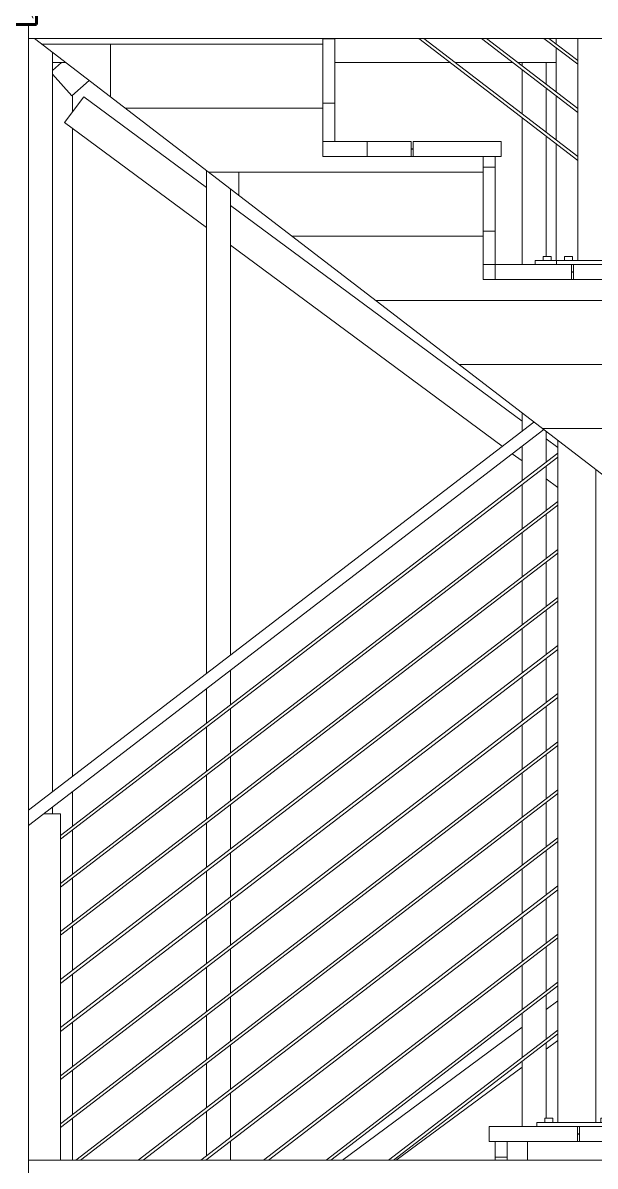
# Model space of a CAD drawing. Header units: inches. Extents: x -9046 to -7171, y -279 to 479.
# Drawn here: x -8623.5 to -8587.8, y 62.7 to 134.1 of the extents above; entities that cross this region are included whole.
import ezdxf

# ---------------------------------------------------------------- set-up
doc = ezdxf.new("R2010")
doc.units = ezdxf.units.IN
doc.header["$MEASUREMENT"] = 0
for name, color, linetype, lineweight in [('A-FLOR-1', 192, 'Continuous', 60), ('A-FLOR-HRAL', 11, 'Continuous', 9), ('A-FLOR-PATT-1', 8, 'Continuous', 9), ('A-GLAZ-CWMG', 51, 'Continuous', 9), ('S-BEAM', 12, 'Continuous', 9), ('S-COLS', 52, 'Continuous', 9), ('S-STRS', 31, 'Continuous', 9)]:
    doc.layers.add(name, color=color, linetype=linetype, lineweight=lineweight)
pattern_1 = [(0, (-8554.007, 89.083), (0, 4), []), (90, (-8554.007, 89.083), (-8, 8), [4, -28]), (90, (-8538.007, 93.083), (-8, 8), [4, -28])]

# ---------------------------------------------------------------- blocks, each defined once
blk = doc.blocks.new('Rectangular Mullion - Profile_Polycarbonate_right-2452945-BUILDING SECTION - EAST_WEST - LOOKING SOUTH')
at = {"layer": 'A-GLAZ-CWMG'}
for p, q in [((-8620.382, 128.536), (-8620.382, 129.556)), ((-8620.382, 87.066), (-8620.382, 127.513)), ((-8620.382, 83.964), (-8620.382, 86.121)), ((-8620.382, 80.964), (-8620.382, 83.736)), ((-8620.382, 77.964), (-8620.382, 80.736)), ((-8620.382, 74.964), (-8620.382, 77.736)), ((-8620.382, 71.964), (-8620.382, 74.736)), ((-8620.382, 68.964), (-8620.382, 71.736)), ((-8620.382, 65.964), (-8620.382, 68.736)), ((-8620.382, 63.125), (-8620.382, 65.736))]:
    blk.add_line(p, q, dxfattribs=at)
blk = doc.blocks.new('Railing - 2_ x 1_2_ 2-2115952-BUILDING SECTION - EAST_WEST - LOOKING SOUTH')
at = {"layer": 'A-FLOR-HRAL'}
for p, q in [((-8588.861, 163.084), (-8588.861, 148.25)), ((-8588.861, 163.084), (-8587.801, 163.084)), ((-8586.57, 163.084), (-8586.486, 163.084)), ((-8586.486, 163.019), (-8586.486, 163.084)), ((-8586.486, 148.25), (-8586.486, 162.074)), ((-8588.861, 133.125), (-8588.861, 119.267)), ((-8586.486, 119.267), (-8586.486, 133.125)), ((-8585.174, 119.267), (-8590.174, 119.267)), ((-8590.174, 119.267), (-8590.174, 119.017)), ((-8589.674, 119.267), (-8589.674, 119.517)), ((-8589.424, 119.517), (-8589.674, 119.517)), ((-8589.174, 119.517), (-8589.424, 119.517)), ((-8589.174, 119.517), (-8589.174, 119.267)), ((-8586.174, 119.267), (-8586.174, 119.517)), ((-8585.924, 119.517), (-8586.174, 119.517)), ((-8585.674, 119.517), (-8585.924, 119.517)), ((-8585.674, 119.517), (-8585.674, 119.267)), ((-8585.174, 119.017), (-8585.174, 119.267)), ((-8589.257, 119.017), (-8589.132, 119.017))]:
    blk.add_line(p, q, dxfattribs=at)
blk = doc.blocks.new('Railing - Railing-1347424-BUILDING SECTION - EAST_WEST - LOOKING SOUTH')
at = {"layer": 'A-FLOR-HRAL'}
for p, q in [((-8598.772, 133.125), (-8588.861, 125.51)), ((-8588.861, 125.746), (-8598.465, 133.125)), ((-8594.868, 133.125), (-8588.861, 128.51)), ((-8588.861, 128.746), (-8594.56, 133.125)), ((-8590.963, 133.125), (-8588.861, 131.51)), ((-8588.861, 131.746), (-8590.655, 133.125))]:
    blk.add_line(p, q, dxfattribs=at)
blk.add_blockref('Railing - 2_ x 1_2_ 2-2115952-BUILDING SECTION - EAST_WEST - LOOKING SOUTH', (0, 0))
blk = doc.blocks.new('Railing - 2_ x 1_2_ 2-2115963-BUILDING SECTION - EAST_WEST - LOOKING SOUTH')
at = {"layer": 'A-FLOR-HRAL'}
for p, q in [((-8590.101, 65.483), (-8590.101, 108.035)), ((-8587.726, 65.483), (-8587.726, 106.21)), ((-8590.913, 65.483), (-8590.913, 65.733)), ((-8590.663, 65.733), (-8590.913, 65.733)), ((-8590.413, 65.733), (-8590.663, 65.733)), ((-8590.413, 65.733), (-8590.413, 65.483)), ((-8587.413, 65.483), (-8587.413, 65.733)), ((-8587.163, 65.733), (-8587.413, 65.733)), ((-8586.913, 65.733), (-8587.163, 65.733)), ((-8586.913, 65.733), (-8586.913, 65.483)), ((-8586.413, 65.483), (-8591.413, 65.483)), ((-8591.413, 65.233), (-8591.413, 65.483)), ((-8588.882, 65.233), (-8588.757, 65.233)), ((-8586.413, 65.233), (-8586.413, 65.483))]:
    blk.add_line(p, q, dxfattribs=at)
blk = doc.blocks.new('Railing - 2_ x 1_2_ 2-2115961-BUILDING SECTION - EAST_WEST - LOOKING SOUTH')
at = {"layer": 'A-FLOR-HRAL'}
for p, q in [((-8590.194, 164.108), (-8590.194, 162.767)), ((-8590.194, 164.108), (-8589.134, 164.108)), ((-8587.903, 164.108), (-8587.819, 164.108)), ((-8587.819, 164.044), (-8587.819, 164.108)), ((-8590.194, 162.538), (-8590.194, 159.767)), ((-8590.194, 159.538), (-8590.194, 156.767)), ((-8590.194, 156.538), (-8590.194, 153.767)), ((-8590.194, 153.538), (-8590.194, 150.767)), ((-8590.194, 150.538), (-8590.194, 148.25)), ((-8590.194, 133.125), (-8590.194, 132.767)), ((-8590.194, 132.538), (-8590.194, 129.767)), ((-8590.194, 129.538), (-8590.194, 126.767)), ((-8590.194, 126.538), (-8590.194, 119.267)), ((-8590.189, 119.267), (-8591.507, 119.267)), ((-8591.507, 119.267), (-8591.507, 119.017)), ((-8591.007, 119.267), (-8591.007, 119.517)), ((-8590.757, 119.517), (-8591.007, 119.517)), ((-8590.507, 119.517), (-8590.757, 119.517)), ((-8590.507, 119.517), (-8590.507, 119.267))]:
    blk.add_line(p, q, dxfattribs=at)
blk = doc.blocks.new('Railing - 2_ x 1_2_ 2-2115957-BUILDING SECTION - EAST_WEST - LOOKING SOUTH')
at = {"layer": 'A-FLOR-HRAL'}
for p, q in [((-8622.192, 84.73), (-8621.132, 84.73)), ((-8621.132, 63.125), (-8621.132, 84.73)), ((-8619.819, 42.433), (-8621.132, 42.433)), ((-8620.819, 42.433), (-8620.819, 42.683)), ((-8620.569, 42.683), (-8620.819, 42.683)), ((-8620.319, 42.683), (-8620.569, 42.683)), ((-8620.319, 42.683), (-8620.319, 42.433)), ((-8619.819, 42.183), (-8619.819, 42.433))]:
    blk.add_line(p, q, dxfattribs=at)
blk = doc.blocks.new('Railing - Railing-1347549-BUILDING SECTION - EAST_WEST - LOOKING SOUTH')
at = {"layer": 'A-FLOR-HRAL'}
for p, q in [((-8591.596, 109.184), (-8623.132, 84.954)), ((-8623.132, 84.008), (-8590.981, 108.711)), ((-8590.101, 107.235), (-8621.132, 83.392)), ((-8621.132, 83.156), (-8590.101, 106.998)), ((-8590.101, 104.235), (-8621.132, 80.392)), ((-8621.132, 80.156), (-8590.101, 103.998)), ((-8590.101, 101.235), (-8621.132, 77.392)), ((-8621.132, 77.156), (-8590.101, 100.998)), ((-8590.101, 98.235), (-8621.132, 74.392)), ((-8621.132, 74.156), (-8590.101, 97.998)), ((-8590.101, 95.235), (-8621.132, 71.392)), ((-8621.132, 71.156), (-8590.101, 94.998)), ((-8590.101, 92.235), (-8621.132, 68.392)), ((-8621.132, 68.156), (-8590.101, 91.998)), ((-8590.101, 89.235), (-8621.132, 65.392)), ((-8621.132, 65.156), (-8590.101, 88.998)), ((-8590.101, 86.235), (-8620.178, 63.125)), ((-8619.87, 63.125), (-8590.101, 85.998)), ((-8590.101, 83.235), (-8616.274, 63.125)), ((-8615.966, 63.125), (-8590.101, 82.998)), ((-8590.101, 80.235), (-8612.369, 63.125)), ((-8612.061, 63.125), (-8590.101, 79.998)), ((-8590.101, 77.235), (-8608.465, 63.125)), ((-8608.157, 63.125), (-8590.101, 76.998)), ((-8590.101, 74.235), (-8604.56, 63.125)), ((-8604.252, 63.125), (-8590.101, 73.998)), ((-8590.101, 71.235), (-8600.655, 63.125)), ((-8600.348, 63.125), (-8590.101, 70.998))]:
    blk.add_line(p, q, dxfattribs=at)
for name in ['Railing - 2_ x 1_2_ 2-2115961-BUILDING SECTION - EAST_WEST - LOOKING SOUTH', 'Railing - 2_ x 1_2_ 2-2115963-BUILDING SECTION - EAST_WEST - LOOKING SOUTH', 'Railing - 2_ x 1_2_ 2-2115957-BUILDING SECTION - EAST_WEST - LOOKING SOUTH']:
    blk.add_blockref(name, (0, 0))
blk = doc.blocks.new('Railing - Railing-1789549-BUILDING SECTION - EAST_WEST - LOOKING SOUTH')
at = {"layer": 'A-FLOR-HRAL'}
blk.add_line((-8623.132, 63.125), (-8511.194, 63.125), dxfattribs=at)
blk = doc.blocks.new('Structural Framing 17 - Structural Framing 17-1885627-BUILDING SECTION - EAST_WEST - LOOKING SOUTH')
at = {"layer": 'S-BEAM'}
for p, q in [((-8621.072, 131.625), (-8621.632, 131.122)), ((-8621.632, 130.889), (-8620.411, 129.53)), ((-8620.411, 129.53), (-8619.336, 130.497)), ((-8619.681, 129.483), (-8620.871, 127.875)), ((-8612.019, 123.812), (-8619.681, 129.483)), ((-8620.871, 127.875), (-8612.019, 121.323)), ((-8592.335, 109.244), (-8610.519, 122.701)), ((-8610.519, 120.213), (-8593.568, 107.668)), ((-8590.101, 107.59), (-8590.835, 108.133)), ((-8592.941, 107.204), (-8592.335, 106.755)), ((-8590.835, 105.645), (-8590.101, 105.102)), ((-8590.101, 73.074), (-8590.835, 72.531)), ((-8592.335, 71.42), (-8603.543, 63.125)), ((-8590.835, 70.042), (-8590.101, 70.586)), ((-8600.181, 63.125), (-8592.335, 68.932))]:
    blk.add_line(p, q, dxfattribs=at)
blk = doc.blocks.new('Dimension Lumber - GLULAM - 5_125 in_ x 15_125 in_-2273031-BUILDING SECTION - EAST_WEST - LOOKING SOUTH')
at = {"layer": 'S-BEAM'}
h = blk.add_hatch(dxfattribs=at)
h.set_pattern_fill('FP_23', color=256, style=0, pattern_type=2)
h.set_pattern_definition([(180, (-8490.551, 140.687), (2e-16, 2), [])])
h.paths.add_polyline_path([(-8617.569, 133.125), (-8472.944, 133.125), (-8472.944, 148.174), (-8511.319, 148.174), (-8511.319, 148.25), (-8622.632, 148.25), (-8622.632, 147.188), (-8618.632, 147.188), (-8618.632, 134.188), (-8622.632, 134.188), (-8622.632, 134), (-8623.132, 134), (-8623.132, 133.125), (-8617.79, 133.125)], flags=0)
h.paths.add_polyline_path([(-8398.569, 133.125), (-8398.569, 148.25), (-8399.069, 148.25), (-8399.069, 133.125)], flags=0)
blk.add_line((-8472.944, 133.125), (-8623.132, 133.125), dxfattribs=at)
blk = doc.blocks.new('Rectangular Mullion - Stud - Vertical-1966281-BUILDING SECTION - EAST_WEST - LOOKING SOUTH')
at = {"layer": 'A-GLAZ-CWMG'}
blk.add_line((-8621.632, 132.261), (-8621.632, 131.625), dxfattribs=at)
blk = doc.blocks.new('Rectangular Mullion - Stud - Base_Head-V18-BUILDING SECTION - EAST_WEST - LOOKING SOUTH')
at = {"layer": 'A-GLAZ-CWMG'}
for p, q in [((-8590.194, 131.625), (-8590.835, 131.625)), ((-8585.101, 131.625), (-8586.486, 131.625)), ((-8581.197, 131.625), (-8584.804, 131.625)), ((-8577.292, 131.625), (-8580.899, 131.625)), ((-8573.387, 131.625), (-8576.995, 131.625)), ((-8571.151, 131.625), (-8573.09, 131.625))]:
    blk.add_line(p, q, dxfattribs=at)
blk = doc.blocks.new('Rectangular Mullion - Stud - Base_Head-V19-BUILDING SECTION - EAST_WEST - LOOKING SOUTH')
at = {"layer": 'A-GLAZ-CWMG'}
for p, q in [((-8596.815, 131.625), (-8604.007, 131.625)), ((-8592.91, 131.625), (-8596.518, 131.625)), ((-8590.835, 131.625), (-8592.613, 131.625))]:
    blk.add_line(p, q, dxfattribs=at)
blk = doc.blocks.new('Rectangular Mullion - Stud - Base_Head-2507173-BUILDING SECTION - EAST_WEST - LOOKING SOUTH')
at = {"layer": 'A-GLAZ-CWMG'}
for p, q in [((-8621.632, 131.625), (-8621.632, 132.261)), ((-8620.804, 131.625), (-8621.632, 131.625))]:
    blk.add_line(p, q, dxfattribs=at)
blk = doc.blocks.new('Rectangular Mullion - Stud - Vertical-2452816-BUILDING SECTION - EAST_WEST - LOOKING SOUTH')
at = {"layer": 'A-GLAZ-CWMG'}
for p, q in [((-8621.632, 131.625), (-8621.632, 86.106)), ((-8621.632, 85.16), (-8621.632, 84.73))]:
    blk.add_line(p, q, dxfattribs=at)
blk = doc.blocks.new('Rectangular Mullion - Stud - Vertical-V36-BUILDING SECTION - EAST_WEST - LOOKING SOUTH')
at = {"layer": 'A-GLAZ-CWMG'}
for p, q in [((-8592.335, 131.625), (-8590.835, 131.625)), ((-8592.335, 131.625), (-8592.335, 131.411)), ((-8590.835, 131.625), (-8590.835, 130.259)), ((-8592.335, 131.183), (-8592.335, 128.411)), ((-8590.835, 130.031), (-8590.835, 127.259)), ((-8592.335, 128.183), (-8592.335, 119.017)), ((-8590.835, 127.031), (-8590.835, 119.517)), ((-8592.335, 109.751), (-8592.335, 108.616)), ((-8590.835, 108.599), (-8590.835, 106.666)), ((-8592.335, 107.67), (-8592.335, 105.514)), ((-8590.835, 106.438), (-8590.835, 103.666)), ((-8592.335, 105.285), (-8592.335, 102.514)), ((-8590.835, 103.438), (-8590.835, 100.666)), ((-8592.335, 102.285), (-8592.335, 99.514)), ((-8590.835, 100.438), (-8590.835, 97.666)), ((-8592.335, 99.285), (-8592.335, 96.514)), ((-8590.835, 97.438), (-8590.835, 94.666)), ((-8592.335, 96.285), (-8592.335, 93.514)), ((-8590.835, 94.438), (-8590.835, 91.666)), ((-8592.335, 93.285), (-8592.335, 90.514)), ((-8590.835, 91.438), (-8590.835, 88.666)), ((-8592.335, 90.285), (-8592.335, 87.514)), ((-8590.835, 88.438), (-8590.835, 85.666)), ((-8592.335, 87.285), (-8592.335, 84.514)), ((-8590.835, 85.438), (-8590.835, 82.666)), ((-8592.335, 84.285), (-8592.335, 81.514)), ((-8590.835, 82.438), (-8590.835, 79.666)), ((-8592.335, 81.285), (-8592.335, 78.53)), ((-8590.835, 79.438), (-8590.835, 76.666)), ((-8592.335, 78.285), (-8592.335, 75.514)), ((-8590.835, 76.438), (-8590.835, 73.666)), ((-8592.335, 75.285), (-8592.335, 72.514)), ((-8590.835, 73.438), (-8590.835, 70.666)), ((-8592.335, 72.285), (-8592.335, 69.514)), ((-8590.835, 70.438), (-8590.835, 65.733)), ((-8592.335, 69.285), (-8592.335, 65.233))]:
    blk.add_line(p, q, dxfattribs=at)
blk = doc.blocks.new('Rectangular Mullion - Stud - Vertical-V37-BUILDING SECTION - EAST_WEST - LOOKING SOUTH')
at = {"layer": 'A-GLAZ-CWMG'}
for p, q in [((-8612.019, 124.875), (-8612.019, 93.492)), ((-8610.519, 123.722), (-8610.519, 94.645)), ((-8610.519, 93.699), (-8610.519, 91.54)), ((-8612.019, 92.546), (-8612.019, 90.388)), ((-8610.519, 91.314), (-8610.519, 88.54)), ((-8612.019, 90.162), (-8612.019, 87.388)), ((-8610.519, 88.314), (-8610.519, 85.54)), ((-8612.019, 87.162), (-8612.019, 84.388)), ((-8610.519, 85.314), (-8610.519, 82.54)), ((-8612.019, 84.162), (-8612.019, 81.388)), ((-8610.519, 82.314), (-8610.519, 79.54)), ((-8612.019, 81.162), (-8612.019, 78.388)), ((-8610.519, 79.314), (-8610.519, 76.54)), ((-8612.019, 78.162), (-8612.019, 75.388)), ((-8610.519, 76.314), (-8610.519, 73.54)), ((-8612.019, 75.162), (-8612.019, 72.388)), ((-8610.519, 73.314), (-8610.519, 70.54)), ((-8612.019, 72.162), (-8612.019, 69.388)), ((-8610.519, 70.314), (-8610.519, 67.54)), ((-8612.019, 69.162), (-8612.019, 66.388)), ((-8610.519, 67.314), (-8610.519, 64.54)), ((-8612.019, 66.162), (-8612.019, 63.388)), ((-8610.519, 64.314), (-8610.519, 63.125)), ((-8612.019, 63.162), (-8612.019, 63.125))]:
    blk.add_line(p, q, dxfattribs=at)

msp = doc.modelspace()

# ---------------------------------------------------------------- hatches: boundary and pattern name
at = {"layer": 'A-FLOR-PATT-1'}
h = msp.add_hatch(dxfattribs=at)
h.set_pattern_fill('FP_2', color=256, style=0, pattern_type=2)
h.set_pattern_definition([(0, (-8599.04, 127.346), (15.36, 3.84), [0.634, -10.886, 0.634, -10.886, -61.44]), (0, (-8599.04, 127.346), (15.36, 3.84), [-23.04, 0.634, -22.406, 0.634, -10.886, -26.88]), (0, (-8599.04, 127.346), (15.36, 3.84), [-57.6, 0.634, -7.046, 0.634, -18.566]), (120, (-8593.28, 129.266), (-11.00554, 11.38215), [0.634, -10.886, 0.634, -10.886, -61.44]), (120, (-8593.28, 129.266), (-11.00554, 11.38215), [-23.04, 0.634, -22.406, 0.634, -10.886, -26.88]), (120, (-8593.28, 129.266), (-11.00554, 11.38215), [-57.6, 0.634, -7.046, 0.634, -18.566]), (240, (-8591.36, 136.946), (-4.35446, -15.22215), [0.634, -10.886, 0.634, -10.886, -61.44]), (240, (-8591.36, 136.946), (-4.35446, -15.22215), [-23.04, 0.634, -22.406, 0.634, -10.886, -26.88]), (240, (-8591.36, 136.946), (-4.35446, -15.22215), [-57.6, 0.634, -7.046, 0.634, -18.566])])
h.paths.add_polyline_path([(-8689.69274, 134), (-8622.63188, 134), (-8622.63188, 134.625), (-8869.81938, 134.625), (-8869.81938, 134), (-8708.20505, 134)], flags=0)
at = {"layer": 'S-COLS'}
h = msp.add_hatch(dxfattribs=at)
h.set_pattern_fill('FP_24', color=256, style=0, pattern_type=2)
h.set_pattern_definition([(90, (-8626.569, 0), (2, -1e-16), [])])
h.paths.add_polyline_path([(-8623.81938, 21.125), (-8623.13188, 21.125), (-8623.13188, 134), (-8630.00688, 134), (-8630.00688, 132.0625), (-8625.50688, 132.0625), (-8625.50688, 119.0625), (-8630.00688, 119.0625), (-8630.00688, 33.5), (-8623.81938, 33.5), (-8623.81938, 22.02783)], flags=0)
h.paths.add_polyline_path([(-8630.00688, 150), (-8628.00688, 150), (-8628.00688, 188.5), (-8628.31938, 188.5), (-8628.31938, 189.25), (-8625.31938, 189.25), (-8625.31938, 188.5), (-8625.63188, 188.5), (-8625.63188, 150), (-8623.13188, 150), (-8623.13188, 226.98889), (-8629.38188, 226.98889), (-8629.38188, 235), (-8630.00688, 235), (-8630.00688, 151.51219)], flags=0)
at = {"layer": 'S-STRS'}
h = msp.add_hatch(dxfattribs=at)
h.set_pattern_fill('FP_3', color=256, style=0, pattern_type=2)
h.set_pattern_definition([(0, (-8554.007, 96.767), (0, 4), []), (90, (-8554.007, 96.767), (-8, 8), [4, -28]), (90, (-8538.007, 100.767), (-8, 8), [4, -28])])
h.paths.add_polyline_path([(-8553.73267, 80.09193), (-8551.26906, 87.34193), (-8554.75688, 87.34193), (-8554.75688, 95.02526), (-8564.75688, 95.02526), (-8564.75688, 102.70859), (-8574.75688, 102.70859), (-8574.75688, 110.39193), (-8584.75688, 110.39193), (-8584.75688, 118.07526), (-8594.75688, 118.07526), (-8594.75688, 125.75859), (-8604.75688, 125.75859), (-8604.75688, 133.125), (-8622.75619, 133.125), (-8560.10663, 84.98925)], flags=0)
h = msp.add_hatch(dxfattribs=at)
h.set_pattern_fill('FP_5', color=256, style=0, pattern_type=2)
h.set_pattern_definition(pattern_1)
h.paths.add_polyline_path([(-8604.75688, 126.7), (-8604.00688, 126.7), (-8604.00688, 133.125), (-8604.75688, 133.125), (-8604.75688, 127.96958)], flags=0)
h = msp.add_hatch(dxfattribs=at)
h.set_pattern_fill('FP_5', color=256, style=0, pattern_type=2)
h.set_pattern_definition(pattern_1)
h.paths.add_polyline_path([(-8604.75688, 125.75859), (-8599.25688, 125.75859), (-8599.25688, 126.22136), (-8599.13188, 126.22136), (-8599.13188, 125.75859), (-8593.63188, 125.75859), (-8593.63188, 126.7), (-8599.13188, 126.7), (-8599.13188, 126.23723), (-8599.25688, 126.23723), (-8599.25688, 126.7), (-8604.75688, 126.7)], flags=0)
h = msp.add_hatch(dxfattribs=at)
h.set_pattern_fill('FP_5', color=256, style=0, pattern_type=2)
h.set_pattern_definition(pattern_1)
h.paths.add_polyline_path([(-8594.00688, 119.01667), (-8594.00688, 125.75859), (-8594.75688, 125.75859), (-8594.75688, 119.01667)], flags=0)
h = msp.add_hatch(dxfattribs=at)
h.set_pattern_fill('FP_5', color=256, style=0, pattern_type=2)
h.set_pattern_definition(pattern_1)
h.paths.add_polyline_path([(-8594.75688, 118.07526), (-8589.25688, 118.07526), (-8589.25688, 118.53803), (-8589.13188, 118.53803), (-8589.13188, 118.07526), (-8583.63188, 118.07526), (-8583.63188, 119.01667), (-8589.13188, 119.01667), (-8589.13188, 118.5539), (-8589.25688, 118.5539), (-8589.25688, 119.01667), (-8594.75688, 119.01667), (-8594.75688, 118.55254)], flags=0)
h = msp.add_hatch(dxfattribs=at)
h.set_pattern_fill('FP_6', color=256, style=0, pattern_type=2)
h.set_pattern_definition([(0, (-8624.007, 42.983), (0, 4), []), (90, (-8624.007, 42.983), (-8, 8), [4, -28]), (90, (-8608.007, 46.983), (-8, 8), [4, -28])])
h.paths.add_polyline_path([(-8621.13188, 34.5), (-8613.61983, 34.5), (-8611.7489, 35.9375), (-8621.13188, 35.9375)], flags=0)
h.paths.add_polyline_path([(-8612.12314, 36.125), (-8611.50486, 36.125), (-8607.84434, 38.9375), (-8621.13188, 38.9375), (-8621.13188, 36.125), (-8612.45245, 36.125)], flags=0)
h.paths.add_polyline_path([(-8607.60031, 39.125), (-8606.1783, 40.21757), (-8606.1783, 41.9375), (-8613.25688, 41.9375), (-8613.25688, 41.24193), (-8621.13188, 41.24193), (-8621.13188, 39.125), (-8608.90618, 39.125)], flags=0)
h.paths.add_polyline_path([(-8613.25688, 42.125), (-8606.1783, 42.125), (-8606.1783, 44.9375), (-8613.25688, 44.9375), (-8613.25688, 42.18333)], flags=0)
h.paths.add_polyline_path([(-8613.25688, 45.125), (-8606.1783, 45.125), (-8606.1783, 46.71555), (-8604.2098, 46.71555), (-8604.2098, 47.9375), (-8613.25688, 47.9247)], flags=0)
h.paths.add_polyline_path([(-8613.25688, 48.125), (-8604.2098, 48.125), (-8604.2098, 48.29035), (-8595.66247, 48.29724), (-8592.22612, 50.9375), (-8603.25688, 50.9375), (-8603.25688, 48.92526), (-8613.25688, 48.92526)], flags=0)
h.paths.add_polyline_path([(-8601.75931, 51.125), (-8591.98209, 51.125), (-8588.32156, 53.9375), (-8603.25688, 53.9375), (-8603.25688, 51.125)], flags=0)
h.paths.add_polyline_path([(-8603.25688, 54.125), (-8588.07753, 54.125), (-8586.96521, 54.98749), (-8586.96521, 56.9375), (-8593.25688, 56.9375), (-8593.25688, 56.60859), (-8603.25688, 56.60859), (-8603.25688, 54.98749)], flags=0)
h.paths.add_polyline_path([(-8584.59021, 56.80442), (-8584.41701, 56.9375), (-8584.59021, 56.9375)], flags=0)
h.paths.add_polyline_path([(-8586.96521, 57.125), (-8586.96521, 59.9375), (-8593.25688, 59.9375), (-8593.25688, 57.125), (-8587.87508, 57.125)], flags=0)
h.paths.add_polyline_path([(-8584.17297, 57.125), (-8580.51245, 59.9375), (-8584.59021, 59.9375), (-8584.59021, 57.125)], flags=0)
h.paths.add_polyline_path([(-8588.68021, 60.125), (-8586.96521, 60.125), (-8586.96521, 62.375), (-8593.25688, 62.375), (-8593.25688, 60.125)], flags=0)
h.paths.add_polyline_path([(-8580.26842, 60.125), (-8577.34, 62.375), (-8584.59021, 62.375), (-8584.59021, 60.125)], flags=0)
h.paths.add_polyline_path([(-8583.25688, 63.125), (-8576.36386, 63.125), (-8554.00688, 80.30261), (-8563.16868, 87.34193), (-8563.25688, 87.34193), (-8563.25688, 79.65859), (-8573.25688, 79.65859), (-8573.25688, 71.97526), (-8583.25688, 71.97526), (-8583.25688, 64.29193), (-8593.25688, 64.29193), (-8593.25688, 63.125), (-8584.44618, 63.125)], flags=0)
h = msp.add_hatch(dxfattribs=at)
h.set_pattern_fill('FP_8', color=256, style=0, pattern_type=2)
h.set_pattern_definition([(0, (-8624.007, 35.3), (0, 4), []), (90, (-8624.007, 35.3), (-8, 8), [4, -28]), (90, (-8608.007, 39.3), (-8, 8), [4, -28])])
h.paths.add_polyline_path([(-8594.00688, 57.55), (-8593.25688, 57.55), (-8593.25688, 59.9375), (-8594.00688, 59.9375)], flags=0)
h.paths.add_polyline_path([(-8594.00688, 60.125), (-8593.25688, 60.125), (-8593.25688, 62.375), (-8594.00688, 62.375), (-8594.00688, 62.05027)], flags=0)
h.paths.add_polyline_path([(-8594.00688, 63.125), (-8593.25688, 63.125), (-8593.25688, 64.29193), (-8594.00688, 64.29193)], flags=0)

# ---------------------------------------------------------------- linework, layer by layer
at = {"layer": 'A-FLOR-1'}
for p, q in [((-8622.63188, 134), (-8622.63188, 150)), ((-8869.81938, 134), (-8622.63188, 134))]:
    msp.add_line(p, q, dxfattribs=at)
at = {"layer": 'S-COLS'}
msp.add_line((-8623.13188, 21.125), (-8623.13188, 134), dxfattribs=at)
at = {"layer": 'S-STRS'}
for p, q in [((-8622.75619, 133.125), (-8553.73267, 80.09193)), ((-8604.75688, 133.125), (-8604.75688, 126.7)), ((-8604.00688, 126.7), (-8604.00688, 133.125)), ((-8599.25688, 126.7), (-8604.75688, 126.7)), ((-8604.75688, 126.7), (-8604.75688, 125.75859)), ((-8604.75688, 126.7), (-8604.00688, 126.7)), ((-8599.25688, 126.23723), (-8599.25688, 126.7)), ((-8593.63188, 126.7), (-8599.13188, 126.7)), ((-8599.13188, 126.7), (-8599.13188, 126.23723)), ((-8593.63188, 125.75859), (-8593.63188, 126.7)), ((-8604.75688, 125.75859), (-8599.25688, 125.75859)), ((-8599.13188, 126.23723), (-8599.25688, 126.23723)), ((-8599.25688, 125.75859), (-8599.25688, 126.22136)), ((-8599.25688, 126.22136), (-8599.13188, 126.22136)), ((-8599.13188, 125.75859), (-8599.25688, 125.75859)), ((-8599.13188, 126.22136), (-8599.13188, 125.75859)), ((-8599.13188, 125.75859), (-8593.63188, 125.75859)), ((-8594.00688, 125.75859), (-8594.75688, 125.75859)), ((-8594.75688, 125.75859), (-8594.75688, 119.01667)), ((-8594.00688, 119.01667), (-8594.00688, 125.75859)), ((-8589.25688, 119.01667), (-8594.75688, 119.01667)), ((-8594.75688, 119.01667), (-8594.75688, 118.07526)), ((-8594.75688, 119.01667), (-8594.00688, 119.01667)), ((-8589.25688, 118.5539), (-8589.25688, 119.01667)), ((-8589.13188, 118.5539), (-8589.25688, 118.5539)), ((-8589.25688, 118.07526), (-8589.25688, 118.53803)), ((-8589.25688, 118.53803), (-8589.13188, 118.53803)), ((-8583.63188, 119.01667), (-8589.13188, 119.01667)), ((-8589.13188, 119.01667), (-8589.13188, 118.5539)), ((-8589.13188, 118.53803), (-8589.13188, 118.07526)), ((-8594.75688, 118.07526), (-8589.25688, 118.07526)), ((-8589.13188, 118.07526), (-8589.25688, 118.07526)), ((-8589.13188, 118.07526), (-8583.63188, 118.07526)), ((-8588.88188, 65.23333), (-8594.38188, 65.23333)), ((-8594.38188, 65.23333), (-8594.38188, 64.29193)), ((-8588.88188, 64.77057), (-8588.88188, 65.23333)), ((-8583.25688, 65.23333), (-8588.75688, 65.23333)), ((-8588.75688, 65.23333), (-8588.75688, 64.77057)), ((-8594.38188, 64.29193), (-8588.88188, 64.29193)), ((-8594.00688, 64.29193), (-8594.00688, 63.125)), ((-8593.25688, 64.29193), (-8594.00688, 64.29193)), ((-8593.25688, 63.125), (-8593.25688, 64.29193)), ((-8588.75688, 64.77057), (-8588.88188, 64.77057)), ((-8588.88188, 64.29193), (-8588.88188, 64.75469)), ((-8588.88188, 64.75469), (-8588.75688, 64.75469)), ((-8588.75688, 64.29193), (-8588.88188, 64.29193)), ((-8588.75688, 64.75469), (-8588.75688, 64.29193)), ((-8588.75688, 64.29193), (-8583.25688, 64.29193))]:
    msp.add_line(p, q, dxfattribs=at)

# ---------------------------------------------------------------- block references
at = {"layer": 'A-FLOR-HRAL'}
for name in ['Railing - Railing-1347424-BUILDING SECTION - EAST_WEST - LOOKING SOUTH', 'Railing - Railing-1347549-BUILDING SECTION - EAST_WEST - LOOKING SOUTH', 'Railing - Railing-1789549-BUILDING SECTION - EAST_WEST - LOOKING SOUTH']:
    msp.add_blockref(name, (0, 0), dxfattribs=at)
at = {"layer": 'A-GLAZ-CWMG'}
for name in ['Rectangular Mullion - Stud - Vertical-1966281-BUILDING SECTION - EAST_WEST - LOOKING SOUTH', 'Rectangular Mullion - Stud - Base_Head-2507173-BUILDING SECTION - EAST_WEST - LOOKING SOUTH', 'Rectangular Mullion - Stud - Vertical-2452816-BUILDING SECTION - EAST_WEST - LOOKING SOUTH', 'Rectangular Mullion - Stud - Base_Head-V19-BUILDING SECTION - EAST_WEST - LOOKING SOUTH', 'Rectangular Mullion - Stud - Vertical-V36-BUILDING SECTION - EAST_WEST - LOOKING SOUTH', 'Rectangular Mullion - Stud - Base_Head-V18-BUILDING SECTION - EAST_WEST - LOOKING SOUTH', 'Rectangular Mullion - Profile_Polycarbonate_right-2452945-BUILDING SECTION - EAST_WEST - LOOKING SOUTH', 'Rectangular Mullion - Stud - Vertical-V37-BUILDING SECTION - EAST_WEST - LOOKING SOUTH']:
    msp.add_blockref(name, (0, 0), dxfattribs=at)
at = {"layer": 'S-BEAM'}
for name in ['Structural Framing 17 - Structural Framing 17-1885627-BUILDING SECTION - EAST_WEST - LOOKING SOUTH', 'Dimension Lumber - GLULAM - 5_125 in_ x 15_125 in_-2273031-BUILDING SECTION - EAST_WEST - LOOKING SOUTH']:
    msp.add_blockref(name, (0, 0), dxfattribs=at)

doc.saveas('drawing.dxf')
